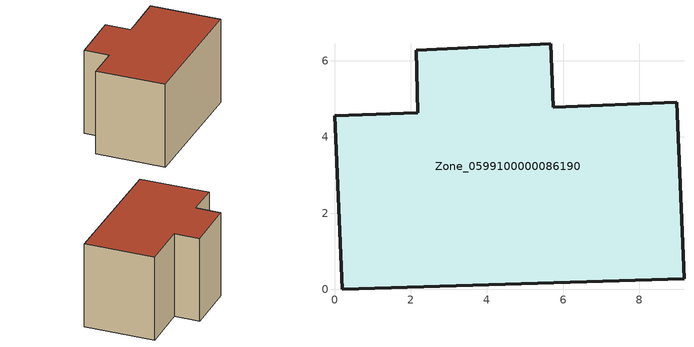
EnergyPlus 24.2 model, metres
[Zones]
Zone_0599100000086190
 floor ground (C_G): 9.17,0.28 0.2,0 0,4.56 2.19,4.63 2.14,6.28 5.68,6.45 5.74,4.78 8.98,4.91 z0
 wall outside (C_F): 5.74,4.78 5.68,6.45 2.14,6.28 2.19,4.63 0,4.56 0.2,0 9.17,0.28 8.98,4.91 5.74,4.78 z0:5.74
 roof outside (C_R): 9.17,0.28 8.98,4.91 5.74,4.78 5.68,6.45 2.14,6.28 2.19,4.63 0,4.56 0.2,0 z5.74
[BUILDING]
Pand.0599100000086190: North Axis=0; Terrain=City; Loads Convergence Tolerance Value=0.04; Temperature Convergence Tolerance Value=0.4; Solar Distribution=FullExterior; Maximum Number of Warmup Days=25; Minimum Number of Warmup Days=1
[Site:Location]
Rotterdam.The.Hague.AP_ZH_NLD Design_Conditions: Latitude=51.96; Longitude=4.45; Time Zone=1; Elevation=-4.5
[SITE:GROUNDTEMPERATURE:BUILDINGSURFACE]
18, 18, 18, 18, 18, 18, 18, 18, 18, 18, 18, 18
[MATERIAL] Thermal Absorptance=0.9; Solar Absorptance=0.7; Visible Absorptance=0.7
Name | Roughness | Thickness | Conductivity | Density | Specific Heat
G.TC.1946-1964 | MediumSmooth | 0.15 | 1 | 540 | 1210
F.TC.1946-1964 | Rough | 0.3 | 0.857143 | 1920 | 840
R.TC.1946-1964 | MediumRough | 0.2 | 0.235294 | 1500 | 1000
[CONSTRUCTION]
C_G: G.TC.1946-1964
C_F: F.TC.1946-1964
C_R: R.TC.1946-1964
[ZONE]
Zone_0599100000086190: Type=1; Multiplier=1; Ceiling Height=Autocalculate; Volume=Autocalculate; Floor Area=autocalculate; Part of Total Floor Area=Yes
[ZONEINFILTRATION:DESIGNFLOWRATE]
Infil_Zone_0599100000086190: Zone or ZoneList or Space or SpaceList=Zone_0599100000086190; Schedule=AlwaysOn; Design Flow Rate Calculation Method=Flow/Area; Flow Rate per Floor Area=0.003; Constant Term Coefficient=1; Temperature Term Coefficient=0; Velocity Term Coefficient=0; Velocity Squared Term Coefficient=0
[HVACTEMPLATE:ZONE:IDEALLOADSAIRSYSTEM]
Zone_0599100000086190: Maximum Heating Supply Air Temperature=50; Minimum Cooling Supply Air Temperature=13; Maximum Heating Supply Air Humidity Ratio=0.0156; Minimum Cooling Supply Air Humidity Ratio=0.0077; Heating Limit=NoLimit; Cooling Limit=NoLimit; Dehumidification Control Type=ConstantSensibleHeatRatio; Cooling Sensible Heat Ratio=0.7; Dehumidification Setpoint=60; Humidification Control Type=None; Humidification Setpoint=30; Outdoor Air Method=None; Outdoor Air Flow Rate per Person=0.00944; Outdoor Air Flow Rate per Zone Floor Area=0; Outdoor Air Flow Rate per Zone=0; Demand Controlled Ventilation Type=None; Outdoor Air Economizer Type=NoEconomizer; Heat Recovery Type=None; Sensible Heat Recovery Effectiveness=0.7; Latent Heat Recovery Effectiveness=0.65
[ZONECONTROL:THERMOSTAT]
ThermostatControl_Zone_0599100000086190: Zone or ZoneList=Zone_0599100000086190; Control Type Schedule=DualSetpointControlType; Control 1=Thermostat_Zone_0599100000086190; Temperature Difference Between Cutout And Setpoint=0
[THERMOSTATSETPOINT:DUALSETPOINT]
Thermostat_Zone_0599100000086190: Heating Setpoint Temperature Schedule=HeatingSetpoint_Zone_0599100000086190; Cooling Setpoint Temperature Schedule=CoolingSetpoint_Zone_0599100000086190
[SCHEDULE:COMPACT]
HeatingSetpoint_Zone_0599100000086190: Through: 12/31, For: AllDays, Until: 24:00, 21
CoolingSetpoint_Zone_0599100000086190: Through: 12/31, For: AllDays, Until: 24:00, 24
DualSetpointControlType: Through: 12/31, For: AllDays, Until: 24:00, 4
AlwaysOn: Through: 12/31, For: AllDays, Until: 24:00, 1
